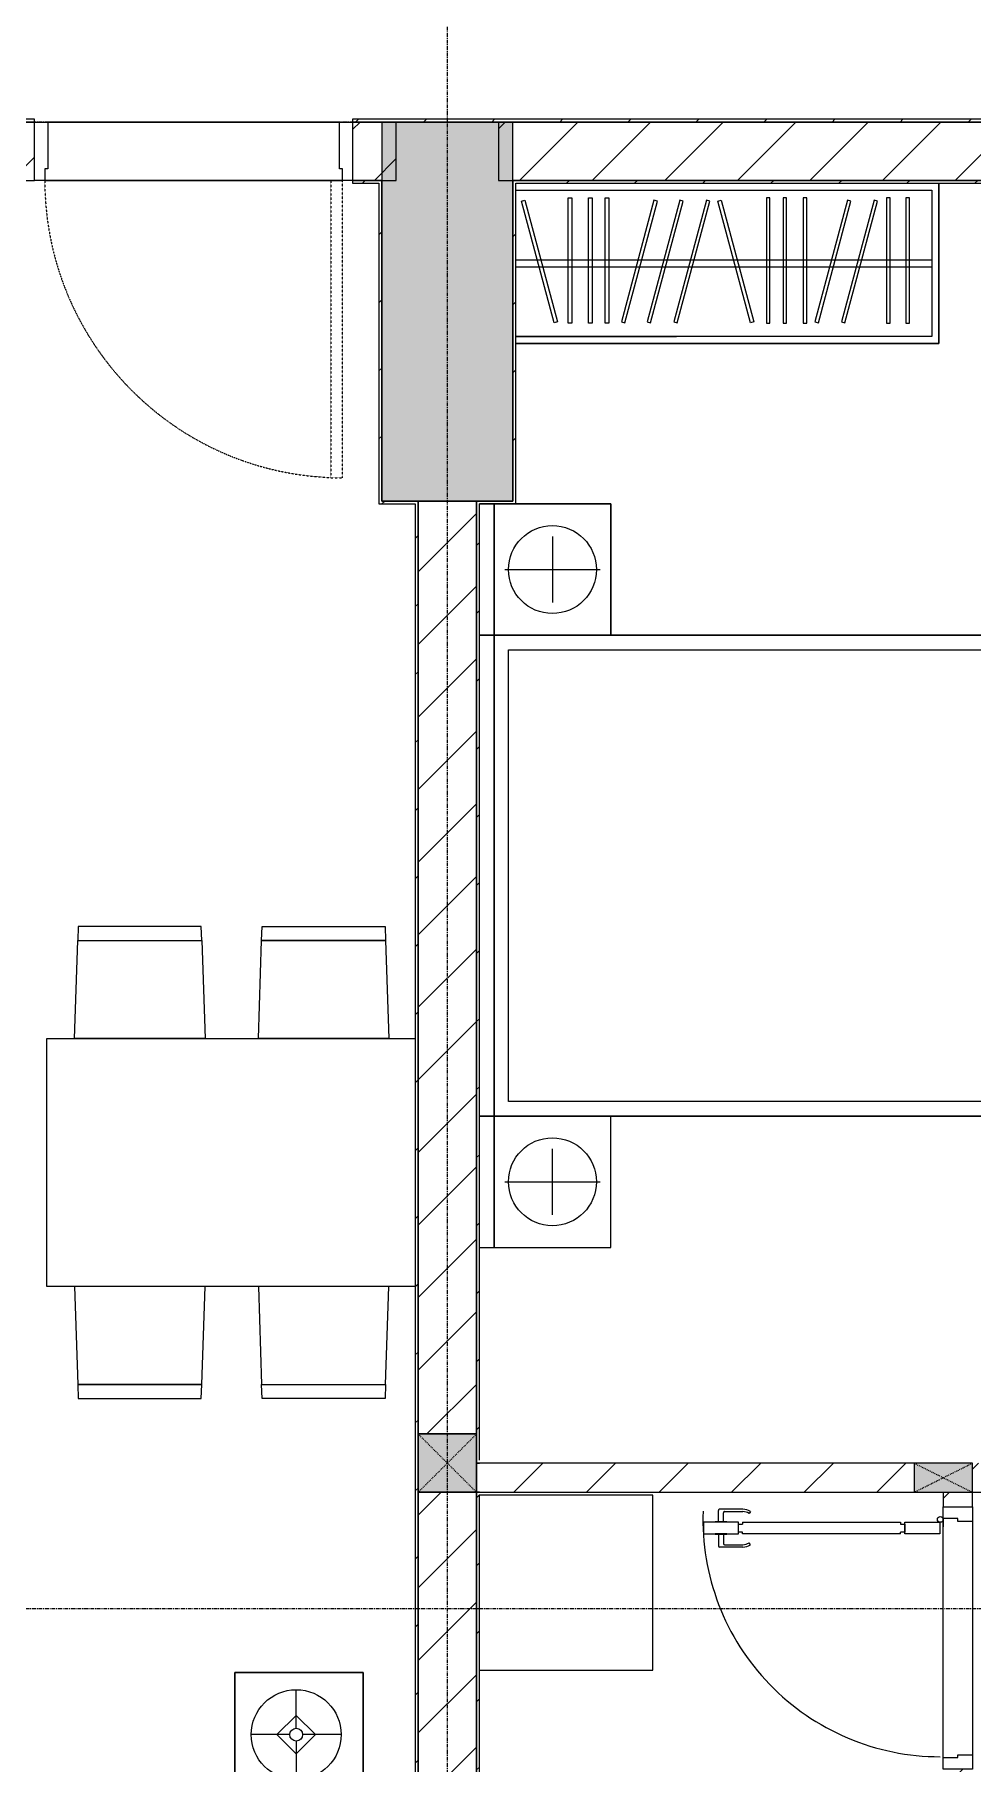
# Model space of a CAD drawing. Header units: millimetres. Extents: x 5356 to 209803, y -16346 to 109894.
# Drawn here: x 51338 to 54553, y 27907 to 33837 of the extents above; entities that cross this region are included whole.
import ezdxf

# ---------------------------------------------------------------- set-up
doc = ezdxf.new("R2010")
doc.units = ezdxf.units.MM
for name, pattern in [('Dash', [6, 3, -3]), ('Grid Line', [22.225, 12.7, -3.175, 3.175, -3.175]), ('NET VAN', [1.06, 0.53, -0.53])]:
    doc.linetypes.add(name, pattern=pattern)
for name, color, linetype, lineweight in [('0-1', 7, 'Continuous', 5), ('A-DETL-GENF-1', 9, 'Continuous', 9), ('A-DETL-GENF-2', 9, 'NET VAN', 9), ('A-DOOR', 31, 'Continuous', 9), ('A-DOOR-1', 9, 'Continuous', 9), ('A-DOOR-FRAM', 31, 'Continuous', 9), ('A-FLOR-1', 9, 'Continuous', 9), ('A-WALL', 113, 'Continuous', 9), ('A-WALL-1', 253, 'Continuous', 18), ('A-WALL-2', 9, 'Continuous', 9), ('A-WALL-3', 113, 'Continuous', 18), ('A-WALL-PATT-1', 10, 'Continuous', 9), ('A-WALL-PATT-2', 9, 'Continuous', 9), ('A-WALL-PATT-3', 111, 'Continuous', 9), ('G-IMPT-1', 9, 'Continuous', 9), ('I-FURN', 30, 'Continuous', 9), ('I-FURN-1', 9, 'Continuous', 9), ('I-WALL-1', 253, 'Continuous', 18), ('I-WALL-3', 2, 'Continuous', 18), ('S-COLS', 52, 'Continuous', 9), ('S-COLS-1', 254, 'Continuous', 5), ('S-COLS-2', 253, 'Continuous', 18), ('S-COLS-3', 9, 'Continuous', 9), ('S-COLS-4', 52, 'Continuous', 18), ('S-COLS-5', 52, 'Dash', 9), ('S-COLS-HDLN', 52, 'Dash', 9), ('S-COLS-HDLN-1', 9, 'Dash', 9), ('S-GRID-1', 1, 'Grid Line', 9)]:
    doc.layers.add(name, color=color, linetype=linetype, lineweight=lineweight)
pattern_1 = [(45, (0, 0), (-124.4508, 124.4508), [])]
pattern_2 = [(45, (0, 0), (-116.6726, 116.6726), [])]

# ---------------------------------------------------------------- blocks, each defined once
blk = doc.blocks.new('NCV_TKTC_KET CAU_rvt-1-TKCS_MB ĐỊNH VỊ MỐC TỌA ĐỘ CÔNG TRÌNH')
at = {"layer": 'S-COLS-1'}
blk.add_hatch(color=256, dxfattribs=at).paths.add_polyline_path([(52977.6, 32236.9), (52977.6, 33536.9), (52527.6, 33536.9), (52527.6, 32236.9)])
at = {"layer": 'S-COLS-2'}
for p, q in [((52977.6, 33536.9), (52527.6, 33536.9)), ((52527.6, 33536.9), (52527.6, 32236.9)), ((52977.6, 32236.9), (52977.6, 33536.9)), ((52527.6, 32236.9), (52977.6, 32236.9))]:
    blk.add_line(p, q, dxfattribs=at)
blk = doc.blocks.new('GIUONG NGU-2TAB-1600x2000 - GIUONG NGU-2TAB-1600x2000-842839-TKCS_MB ĐỊNH VỊ MỐC TỌA ĐỘ CÔNG TRÌNH')
at = {"layer": 'I-FURN-1'}
for p, q in [((8.5, 0), (8.5, -50)), ((458.5, -50), (458.5, 0)), ((458.5, 0), (458.5, -50)), ((2108.2, -50), (2108.2, 0)), ((458.5, -50), (8.5, -50)), ((8.5, -50), (8.5, -450.3)), ((8.5, -50), (458.5, -50)), ((458.5, -50), (8.5, -50)), ((8.5, -50), (8.5, -450.3)), ((458.5, -450.3), (458.5, -50)), ((2108.2, -50), (458.5, -50)), ((458.5, -50), (458.5, -1938.9)), ((458.5, -50), (2108.2, -50)), ((458.5, -1938.9), (458.5, -50)), ((458.5, -450.3), (458.5, -50)), ((458.5, -50), (2108.2, -50)), ((2108.2, 0), (2108.2, -50)), ((2558.2, -50), (2108.2, -50)), ((2108.2, -50), (2108.2, -450.3)), ((2108.2, -1938.9), (2108.2, -50)), ((2108.2, -50), (2558.2, -50)), ((2108.2, -50), (2558.2, -50)), ((2108.2, -450.3), (2108.2, -50)), ((2108.2, -50), (2108.2, -1938.9)), ((2558.2, -50), (2558.2, 0)), ((2558.2, -450.3), (2558.2, -50)), ((2558.2, -50), (2558.2, -450.3)), ((233.5, -86.8), (233.5, -413.5)), ((508.5, -100), (2058.2, -100)), ((508.5, -1938.9), (508.5, -100)), ((2058.2, -100), (2058.2, -1938.9)), ((2333.2, -86.8), (2333.2, -413.5)), ((120.2, -250.2), (346.8, -250.2)), ((2446.5, -250.2), (2219.8, -250.2)), ((8.5, -450.3), (458.5, -450.3)), ((8.5, -450.3), (458.5, -450.3)), ((2108.2, -450.3), (2558.2, -450.3)), ((2558.2, -450.3), (2108.2, -450.3)), ((1997.1, -2000), (569.6, -2000)), ((569.6, -2050), (1997.1, -2050)), ((1997.1, -2050), (569.6, -2050))]:
    blk.add_line(p, q, dxfattribs=at)
for centre in [(233.5, -250.2), (2333.2, -250.2)]:
    blk.add_circle(centre, 150.7, dxfattribs=at)
for centre, radius, start, end in [((569.6, -1938.9), 111.1, 180, 270), ((569.6, -1938.9), 111.1, 180, 270), ((569.6, -1938.9), 61.1, 180, 270), ((1997.1, -1938.9), 111.1, 270, 360), ((1997.1, -1938.9), 61.1, 270, 0), ((1997.1, -1938.9), 111.1, 270, 0)]:
    blk.add_arc(centre, radius, start, end, dxfattribs=at)
blk = doc.blocks.new('TU QUAN AO-SUITE ROOM_3 - TU QUAN AO-SUITE ROOM_3-V10-TKCS_MB ĐỊNH VỊ MỐC TỌA ĐỘ CÔNG TRÌNH')
at = {"layer": 'I-FURN-1'}
for p, q in [((-550, -50), (-550, -1500)), ((-550, -1500), (-550, -50)), ((-550, -50), (-550, -576)), ((-526, -1476), (-526, -50)), ((-526, -50), (-526, -600)), ((-287, -50), (-287, -576)), ((-263, -50), (-263, -576)), ((-24, -49.8), (-24, -1476)), ((-478.3, -181.1), (-61.3, -69.4)), ((-58.2, -80.9), (-475.2, -192.7)), ((-61.3, -69.4), (-58.2, -80.9)), ((-480.1, -229.7), (-50.1, -229.7)), ((-480.1, -241.7), (-480.1, -229.7)), ((-475.2, -192.7), (-478.3, -181.1)), ((-50.1, -229.7), (-50.1, -241.7)), ((-50.1, -241.7), (-480.1, -241.7)), ((-480.1, -299.2), (-50.1, -299.2)), ((-480.1, -311.2), (-480.1, -299.2)), ((-50.1, -311.2), (-480.1, -311.2)), ((-50.1, -299.2), (-50.1, -311.2)), ((-480.1, -356.4), (-50.1, -356.4)), ((-480.1, -368.4), (-480.1, -356.4)), ((-50.1, -368.4), (-480.1, -368.4)), ((-475.2, -411.5), (-478.3, -423.1)), ((-58.2, -523.3), (-475.2, -411.5)), ((-50.1, -356.4), (-50.1, -368.4)), ((-478.3, -423.1), (-61.3, -534.9)), ((-475.2, -500.3), (-478.3, -511.9)), ((-478.3, -511.9), (-61.3, -623.6)), ((-58.2, -612.1), (-475.2, -500.3)), ((-61.3, -534.9), (-58.2, -523.3)), ((-475.2, -591.5), (-478.3, -603.1)), ((-58.2, -703.3), (-475.2, -591.5)), ((-287, -576), (-287, -1476)), ((-263, -576), (-263, -1476)), ((-526, -1476), (-526, -600)), ((-478.3, -603.1), (-61.3, -714.9)), ((-61.3, -623.6), (-58.2, -612.1)), ((-61.3, -714.9), (-58.2, -703.3)), ((-478.3, -853.9), (-61.3, -742.1)), ((-58.2, -753.7), (-475.2, -865.5)), ((-61.3, -742.1), (-58.2, -753.7)), ((-475.2, -865.5), (-478.3, -853.9)), ((-480.1, -908.6), (-480.1, -920.6)), ((-480.1, -908.6), (-480.1, -920.6)), ((-50.1, -908.6), (-480.1, -908.6)), ((-480.1, -920.6), (-50.1, -920.6)), ((-50.1, -920.6), (-50.1, -908.6)), ((-480.1, -965.8), (-480.1, -977.8)), ((-480.1, -965.8), (-480.1, -977.8)), ((-50.1, -965.8), (-480.1, -965.8)), ((-480.1, -977.8), (-50.1, -977.8)), ((-50.1, -977.8), (-50.1, -965.8)), ((-480.1, -1035.3), (-480.1, -1047.3)), ((-480.1, -1035.3), (-480.1, -1047.3)), ((-50.1, -1035.3), (-480.1, -1035.3)), ((-480.1, -1047.3), (-50.1, -1047.3)), ((-50.1, -1047.3), (-50.1, -1035.3)), ((-475.2, -1075.3), (-478.3, -1086.9)), ((-478.3, -1086.9), (-61.3, -1198.6)), ((-58.2, -1187.1), (-475.2, -1075.3)), ((-475.2, -1166.5), (-478.3, -1178.1)), ((-478.3, -1178.1), (-61.3, -1289.9)), ((-58.2, -1278.3), (-475.2, -1166.5)), ((-61.3, -1198.6), (-58.2, -1187.1)), ((-61.3, -1289.9), (-58.2, -1278.3)), ((-480.1, -1320.5), (-480.1, -1332.5)), ((-480.1, -1320.5), (-480.1, -1332.5)), ((-50.1, -1320.5), (-480.1, -1320.5)), ((-480.1, -1332.5), (-50.1, -1332.5)), ((-50.1, -1332.5), (-50.1, -1320.5)), ((-480.1, -1386.9), (-480.1, -1398.9)), ((-480.1, -1386.9), (-480.1, -1398.9)), ((-50.1, -1386.9), (-480.1, -1386.9)), ((-480.1, -1398.9), (-50.1, -1398.9)), ((-50.1, -1398.9), (-50.1, -1386.9)), ((-24, -1476), (-526, -1476)), ((-550, -1500), (0, -1500)), ((0, -1500), (-550, -1500))]:
    blk.add_line(p, q, dxfattribs=at)
blk = doc.blocks.new('MAY GIAT - MAY GIAT_dwg-V5-TKCS_MB ĐỊNH VỊ MỐC TỌA ĐỘ CÔNG TRÌNH')
at = {"layer": 'G-IMPT-1', "flags": 128}
blk.add_lwpolyline([(5, 596.6), (5, 2.3), (605, 2.3), (605, 596.6)], dxfattribs=at)
blk = doc.blocks.new('MAY GIAT - MAY GIAT-V13-TKCS_MB ĐỊNH VỊ MỐC TỌA ĐỘ CÔNG TRÌNH')
at = {"layer": 'I-FURN-1'}
for p, q in [((5, 596.6), (5, 2.3)), ((605, 2.3), (605, 596.6)), ((5, 2.3), (605, 2.3))]:
    blk.add_line(p, q, dxfattribs=at)
blk.add_blockref('MAY GIAT - MAY GIAT_dwg-V5-TKCS_MB ĐỊNH VỊ MỐC TỌA ĐỘ CÔNG TRÌNH', (0, 0))
blk = doc.blocks.new('RES_BAN AN 1 - RES_BAN AN 1-V14-TKCS_MB ĐỊNH VỊ MỐC TỌA ĐỘ CÔNG TRÌNH')
at = {"layer": 'I-FURN-1'}
for p, q in [((-425, 1275), (425, 1275)), ((-425, 11.8), (-425, 1275)), ((425, 1275), (425, 11.8)), ((-761.9, 1168.8), (-809.6, 1167.2)), ((-809.6, 1167.2), (-809.6, 745.3)), ((-425, 1180), (-761.9, 1168.8)), ((-761.9, 1168.8), (-761.9, 743.8)), ((-761.9, 743.8), (-761.9, 1168.8)), ((-425, 732.5), (-425, 1180)), ((425, 1180), (761.9, 1168.8)), ((425, 732.5), (425, 1180)), ((761.9, 1168.8), (761.9, 743.8)), ((761.9, 1168.8), (761.9, 743.8)), ((809.6, 1167.2), (761.9, 1168.8)), ((809.6, 745.3), (809.6, 1167.2)), ((-809.6, 745.3), (-761.9, 743.8)), ((-761.9, 743.8), (-425, 732.5)), ((761.9, 743.8), (425, 732.5)), ((761.9, 743.8), (809.6, 745.3)), ((-809.6, 536.9), (-761.9, 538.5)), ((-809.6, 115.1), (-809.6, 536.9)), ((-425, 549.7), (-761.9, 538.5)), ((-761.9, 538.5), (-761.9, 113.5)), ((-761.9, 538.5), (-761.9, 113.5)), ((-425, 102.3), (-425, 549.7)), ((425, 549.7), (761.9, 538.5)), ((425, 102.3), (425, 549.7)), ((761.9, 538.5), (761.9, 113.5)), ((761.9, 538.5), (809.6, 536.9)), ((761.9, 113.5), (761.9, 538.5)), ((809.6, 536.9), (809.6, 115.1)), ((-761.9, 113.5), (-809.6, 115.1)), ((-761.9, 113.5), (-425, 102.3)), ((761.9, 113.5), (425, 102.3)), ((809.6, 115.1), (761.9, 113.5))]:
    blk.add_line(p, q, dxfattribs=at)
blk = doc.blocks.new('LOBBY_SOFA_1 - LOBBY_SOFA_1-V15-TKCS_MB ĐỊNH VỊ MỐC TỌA ĐỘ CÔNG TRÌNH')
at = {"layer": 'I-FURN'}
for p, q in [((-2556, -14.9), (-2556, -660)), ((-708, -660), (-708, -14.9)), ((-2457, -66), (-2457, -660)), ((-807, -66), (-2457, -66)), ((-807, -660), (-807, -66)), ((-807, -143), (-2457, -143)), ((-1907, -143), (-1907, -660)), ((-1357, -143), (-1357, -660)), ((-3128.2, -193.5), (-2688.2, -193.5)), ((-3128.2, -633.5), (-3128.2, -193.5)), ((-2688.2, -193.5), (-2688.2, -633.5)), ((-575.9, -193.5), (-575.9, -633.5)), ((-135.9, -193.5), (-575.9, -193.5)), ((-135.9, -633.5), (-135.9, -193.5)), ((-2915.4, -269), (-2915.4, -401)), ((-348.6, -269), (-348.6, -401)), ((-2915.4, -357), (-2981.4, -423)), ((-2849.4, -423), (-2915.4, -357)), ((-414.6, -423), (-348.6, -357)), ((-348.6, -357), (-282.6, -423)), ((-2937.4, -423), (-3069.4, -423)), ((-2981.4, -423), (-2915.4, -489)), ((-2915.4, -489), (-2849.4, -423)), ((-2915.4, -445), (-2915.4, -577)), ((-2893.4, -423), (-2761.4, -423)), ((-370.6, -423), (-502.6, -423)), ((-348.6, -489), (-414.6, -423)), ((-282.6, -423), (-348.6, -489)), ((-348.6, -445), (-348.6, -577)), ((-326.6, -423), (-194.6, -423)), ((-2688.2, -633.5), (-3128.2, -633.5)), ((-575.9, -633.5), (-135.9, -633.5)), ((-2556, -660), (-708, -660)), ((-2172.3, -1064.5), (-2172.3, -1504.5)), ((-1160.3, -1020.5), (-2128.3, -1020.5)), ((-1116.3, -1504.5), (-1116.3, -1064.5)), ((-2128.3, -1548.5), (-1160.3, -1548.5))]:
    blk.add_line(p, q, dxfattribs=at)
for centre, radius in [((-2915.4, -423), 154), ((-348.6, -423), 154), ((-2915.4, -423), 22), ((-348.6, -423), 22)]:
    blk.add_circle(centre, radius, dxfattribs=at)
for centre, start, end in [((-2128.3, -1064.5), 90, 180), ((-1160.3, -1064.5), 0, 90), ((-2128.3, -1504.5), 180, 270), ((-1160.3, -1504.5), 270, 0)]:
    blk.add_arc(centre, 44, start, end, dxfattribs=at)
at = {"layer": 'I-FURN-1'}
for p, q in [((-2556, -14.9), (-2556, -660)), ((-708, -660), (-708, -14.9)), ((-2688.2, -193.5), (-3128.2, -193.5)), ((-3128.2, -193.5), (-3128.2, -633.5)), ((-2688.2, -633.5), (-2688.2, -193.5)), ((-135.9, -193.5), (-575.9, -193.5)), ((-575.9, -193.5), (-575.9, -633.5)), ((-135.9, -633.5), (-135.9, -193.5)), ((-3128.2, -633.5), (-2688.2, -633.5)), ((-575.9, -633.5), (-135.9, -633.5)), ((-2556, -660), (-708, -660)), ((-2172.3, -1064.5), (-2172.3, -1504.5)), ((-1160.3, -1020.5), (-2128.3, -1020.5)), ((-1116.3, -1504.5), (-1116.3, -1064.5)), ((-2128.3, -1548.5), (-1160.3, -1548.5))]:
    blk.add_line(p, q, dxfattribs=at)
for centre, start, end in [((-2128.3, -1064.5), 90, 180), ((-1160.3, -1064.5), 0, 90), ((-2128.3, -1504.5), 180, 270), ((-1160.3, -1504.5), 270, 0)]:
    blk.add_arc(centre, 44, start, end, dxfattribs=at)
blk = doc.blocks.new('G1_SOF - BO TRU - 100x200-V63-TKCS_MB ĐỊNH VỊ MỐC TỌA ĐỘ CÔNG TRÌNH')
at = {"layer": 'S-COLS-3'}
blk.add_hatch(color=256, dxfattribs=at).paths.add_polyline_path([(50, -100), (50, 100), (-50, 100), (-50, -100)])
at = {"layer": 'S-COLS-2'}
for p, q in [((50, 100), (-50, 100)), ((-50, 100), (-50, -100)), ((50, -100), (50, 100)), ((-50, -100), (50, -100))]:
    blk.add_line(p, q, dxfattribs=at)
at = {"layer": 'S-COLS-HDLN-1'}
for p, q in [((50, 100), (-50, -100)), ((-50, 100), (50, -100))]:
    blk.add_line(p, q, dxfattribs=at)
blk = doc.blocks.new('DOOR_CW_01 CANH MO-PANEL KINH - DIG_01-900x2200-CỬA NHÔM KÍNH-400860-TKCS_MB ĐỊNH VỊ MỐC TỌA ĐỘ CÔNG TRÌNH')
at = {"layer": 'A-DETL-GENF-1'}
for p, q in [((-397, -182), (-397, -62)), ((-397, -62), (-357, -62)), ((-357, -62), (-357, -182)), ((-357, -182), (-397, -182)), ((-397, -196), (-391, -196)), ((-397, -738), (-397, -196)), ((-391, -196), (-391, -182)), ((-391, -182), (-363, -182)), ((-363, -182), (-363, -196)), ((-357, -196), (-363, -196)), ((-357, -196), (-357, -738)), ((-433.9, -711.2), (-427.3, -715.8)), ((-320.1, -711.2), (-326.7, -715.8)), ((-442, -737), (-442, -816.5)), ((-434, -799.5), (-434, -737)), ((-397, -738), (-391, -738)), ((-357, -752), (-397, -752)), ((-397, -752), (-397, -872)), ((-391, -752), (-391, -738)), ((-363, -752), (-391, -752)), ((-357, -738), (-363, -738)), ((-363, -738), (-363, -752)), ((-357, -872), (-357, -752)), ((-320, -799.5), (-320, -737)), ((-312, -737), (-312, -816.5)), ((-399, -820.5), (-438, -820.5)), ((-399, -803.5), (-430, -803.5)), ((-399, -792.2), (-399, -831.8)), ((-397, -792.2), (-399, -792.2)), ((-397, -792.2), (-397, -831.8)), ((-357, -792.2), (-357, -831.8)), ((-357, -792.2), (-355, -792.2)), ((-355, -792.2), (-355, -831.8)), ((-355, -803.5), (-324, -803.5)), ((-355, -820.5), (-316, -820.5)), ((-399, -831.8), (-397, -831.8)), ((-397, -872), (-357, -872)), ((-355, -831.8), (-357, -831.8))]:
    blk.add_line(p, q, dxfattribs=at)
blk.add_circle((-407, -60), 10, dxfattribs=at)
for centre, radius, start, end in [((-407, -60), 814, 268, 0), ((-397, -737), 45, 145, 180), ((-357, -737), 45, 360, 35), ((-397, -737), 37, 145, 180), ((-357, -737), 37, 0, 35), ((-438, -816.5), 4, 180, 270), ((-430, -799.5), 4, 180, 270), ((-324, -799.5), 4, 270, 0), ((-316, -816.5), 4, 270, 0)]:
    blk.add_arc(centre, radius, start, end, dxfattribs=at)
at = {"layer": 'A-DOOR-1'}
for p, q in [((-450, -50), (-450, 50)), ((-450, 50), (-400, 50)), ((-400, 50), (-400, 0)), ((400, 0), (400, 50)), ((400, 50), (450, 50)), ((450, 50), (450, -50)), ((-410, -50), (-450, -50)), ((-410, 0), (-410, -50)), ((-400, 0), (-410, 0)), ((-407, -50), (-382, -50)), ((410, 0), (400, 0)), ((410, -50), (410, 0)), ((450, -50), (410, -50))]:
    blk.add_line(p, q, dxfattribs=at)
blk = doc.blocks.new('NCV_TKTC_TANG 1_rvt-1-TKCS_MB ĐỊNH VỊ MỐC TỌA ĐỘ CÔNG TRÌNH')
at = {"layer": 'A-WALL-PATT-1'}
h = blk.add_hatch(dxfattribs=at)
h.set_pattern_fill('FP_2', color=256, style=0, pattern_type=2)
h.set_pattern_definition(pattern_1)
h.paths.add_polyline_path([(57652.6, 28836.9), (57652.6, 28936.9), (56854.2, 28936.9), (56854.2, 28836.9), (57405.1, 28836.9)])
h.paths.add_polyline_path([(54352.6, 28836.9), (54352.6, 28936.9), (52852.6, 28936.9), (52852.6, 28836.9), (53773.8, 28836.9)])
h.paths.add_polyline_path([(54552.6, 28836.9), (54854.6, 28836.9), (54854.6, 28936.9), (54552.6, 28936.9), (54552.6, 28861.8)])
h.paths.add_polyline_path([(55754.6, 28836.9), (56054.2, 28836.9), (56054.2, 28936.9), (55754.6, 28936.9), (55754.6, 28886.9)])
h = blk.add_hatch(dxfattribs=at)
h.set_pattern_fill('FP_2', color=256, style=0, pattern_type=2)
h.set_pattern_definition(pattern_1)
h.paths.add_polyline_path([(54552.6, 27836.9), (54552.6, 27886.9), (54452.6, 27886.9), (54452.6, 27836.9), (54502.6, 27836.9)])
h.paths.add_polyline_path([(54552.6, 28786.9), (54552.6, 28836.9), (54452.6, 28836.9), (54452.6, 28786.9), (54502.6, 28786.9)])
at = {"layer": 'A-WALL-PATT-2'}
h = blk.add_hatch(dxfattribs=at)
h.set_pattern_fill('FP_3', color=256, style=0, pattern_type=2)
h.set_pattern_definition(pattern_2)
h.paths.add_polyline_path([(52527.6, 33326.9), (52527.6, 33336.9), (52427.6, 33336.9), (52427.6, 33326.9), (52517.6, 33326.9)])
h.paths.add_polyline_path([(50142.5, 33326.9), (51337.6, 33326.9), (51337.6, 33336.9), (49652.6, 33336.9), (49652.6, 33326.9), (49662.6, 33326.9)])
h = blk.add_hatch(dxfattribs=at)
h.set_pattern_fill('FP_3', color=256, style=0, pattern_type=2)
h.set_pattern_definition(pattern_2)
h.paths.add_polyline_path([(52517.6, 32236.9), (52527.6, 32236.9), (52527.6, 33326.9), (52517.6, 33326.9), (52517.6, 32966.9)])
h = blk.add_hatch(dxfattribs=at)
h.set_pattern_fill('FP_3', color=256, style=0, pattern_type=2)
h.set_pattern_definition(pattern_2)
h.paths.add_polyline_path([(52977.6, 33326.9), (55842.6, 33326.9), (55842.6, 33336.9), (52977.6, 33336.9)])
h = blk.add_hatch(dxfattribs=at)
h.set_pattern_fill('FP_3', color=256, style=0, pattern_type=2)
h.set_pattern_definition(pattern_2)
h.paths.add_polyline_path([(52987.6, 32226.9), (52987.6, 33326.9), (52977.6, 33326.9), (52977.6, 32226.9)])
h = blk.add_hatch(dxfattribs=at)
h.set_pattern_fill('FP_3', color=256, style=0, pattern_type=2)
h.set_pattern_definition(pattern_2)
h.paths.add_polyline_path([(52517.6, 32226.9), (52642.6, 32226.9), (52642.6, 32236.9), (52517.6, 32236.9)])
h = blk.add_hatch(dxfattribs=at)
h.set_pattern_fill('FP_3', color=256, style=0, pattern_type=2)
h.set_pattern_definition(pattern_2)
h.paths.add_polyline_path([(52652.6, 25546.9), (52652.6, 32236.9), (52642.6, 32236.9), (52642.6, 25546.9)])
h = blk.add_hatch(dxfattribs=at)
h.set_pattern_fill('FP_3', color=256, style=0, pattern_type=2)
h.set_pattern_definition(pattern_2)
h.paths.add_polyline_path([(52852.6, 28936.9), (52862.6, 28936.9), (52862.6, 32236.9), (52852.6, 32236.9), (52852.6, 29021.9)])
h = blk.add_hatch(dxfattribs=at)
h.set_pattern_fill('FP_3', color=256, style=0, pattern_type=2)
h.set_pattern_definition(pattern_2)
h.paths.add_polyline_path([(52852.6, 25536.9), (52862.6, 25536.9), (52862.6, 28836.9), (52852.6, 28836.9), (52852.6, 25570)])
at = {"layer": 'A-FLOR-1'}
for p, q in [((52382.6, 33536.9), (51382.6, 33536.9)), ((52392.6, 33336.9), (51372.6, 33336.9)), ((51372.6, 33336.9), (52392.6, 33336.9)), ((54552.6, 28736.9), (54552.6, 27936.9))]:
    blk.add_line(p, q, dxfattribs=at)
at = {"layer": 'A-WALL-1'}
for p, q in [((52862.6, 28936.9), (52852.6, 28936.9)), ((52852.6, 28936.9), (52852.6, 28836.9)), ((52852.6, 28836.9), (52862.6, 28836.9)), ((54452.6, 28836.9), (54452.6, 28826.9)), ((54552.6, 28826.9), (54552.6, 28836.9))]:
    blk.add_line(p, q, dxfattribs=at)
at = {"layer": 'A-WALL-2'}
for p, q in [((54352.6, 28936.9), (52862.6, 28936.9)), ((52862.6, 28836.9), (54352.6, 28836.9)), ((54452.6, 28826.9), (54452.6, 28786.9)), ((54552.6, 28836.9), (54854.6, 28836.9)), ((54552.6, 28786.9), (54552.6, 28826.9)), ((54452.6, 27926.9), (54452.6, 28746.9)), ((54552.6, 28736.9), (54552.6, 27936.9))]:
    blk.add_line(p, q, dxfattribs=at)
at = {"layer": 'I-WALL-1'}
for p, q in [((52527.6, 33336.9), (52427.6, 33336.9)), ((52427.6, 33336.9), (52427.6, 33326.9)), ((52427.6, 33326.9), (52517.6, 33326.9)), ((52517.6, 33326.9), (52517.6, 32236.9)), ((52527.6, 33326.9), (52527.6, 33336.9)), ((52527.6, 32236.9), (52527.6, 33326.9)), ((55842.6, 33336.9), (52977.6, 33336.9)), ((52977.6, 33336.9), (52977.6, 33326.9)), ((52977.6, 33326.9), (52977.6, 32236.9)), ((52987.6, 33326.9), (55842.6, 33326.9)), ((52987.6, 32226.9), (52987.6, 33326.9)), ((52517.6, 32236.9), (52517.6, 32226.9)), ((52517.6, 32226.9), (52642.6, 32226.9)), ((52642.6, 32236.9), (52527.6, 32236.9)), ((52652.6, 32236.9), (52642.6, 32236.9)), ((52642.6, 32226.9), (52642.6, 25546.9)), ((52652.6, 25546.9), (52652.6, 32236.9)), ((52852.6, 32236.9), (52852.6, 28936.9)), ((52862.6, 32236.9), (52852.6, 32236.9)), ((52977.6, 32236.9), (52862.6, 32236.9)), ((52862.6, 28946.9), (52862.6, 32226.9)), ((52862.6, 32226.9), (52977.6, 32226.9)), ((52977.6, 32226.9), (52987.6, 32226.9)), ((52852.6, 28936.9), (52862.6, 28936.9)), ((52852.6, 28836.9), (52852.6, 25536.9)), ((52862.6, 28836.9), (52852.6, 28836.9)), ((52862.6, 25546.9), (52862.6, 28826.9))]:
    blk.add_line(p, q, dxfattribs=at)
at = {"layer": 'A-DOOR-1', "rotation": 269.9999999999989}
blk.add_blockref('DOOR_CW_01 CANH MO-PANEL KINH - DIG_01-900x2200-CỬA NHÔM KÍNH-400860-TKCS_MB ĐỊNH VỊ MỐC TỌA ĐỘ CÔNG TRÌNH', (54502.6, 28336.9), dxfattribs=at)
at = {"layer": 'I-FURN-1'}
for name, p, rotation in [('TU QUAN AO-SUITE ROOM_3 - TU QUAN AO-SUITE ROOM_3-V10-TKCS_MB ĐỊNH VỊ MỐC TỌA ĐỘ CÔNG TRÌNH', (52937.6, 33326.9), 89.9999999999998), ('GIUONG NGU-2TAB-1600x2000 - GIUONG NGU-2TAB-1600x2000-842839-TKCS_MB ĐỊNH VỊ MỐC TỌA ĐỘ CÔNG TRÌNH', (52862.6, 29668.6), 90.00000000000065), ('RES_BAN AN 1 - RES_BAN AN 1-V14-TKCS_MB ĐỊNH VỊ MỐC TỌA ĐỘ CÔNG TRÌNH', (52654.3, 29968.2), 90.00000000000026), ('MAY GIAT - MAY GIAT-V13-TKCS_MB ĐỊNH VỊ MỐC TỌA ĐỘ CÔNG TRÌNH', (53459.2, 28222), 90), ('LOBBY_SOFA_1 - LOBBY_SOFA_1-V15-TKCS_MB ĐỊNH VỊ MỐC TỌA ĐỘ CÔNG TRÌNH', (52657.5, 25090.4), 270.0000000000005)]:
    blk.add_blockref(name, p, dxfattribs=dict(at, rotation=rotation))
at = {"layer": 'S-COLS-3', "rotation": 89.99999999999945}
blk.add_blockref('G1_SOF - BO TRU - 100x200-V63-TKCS_MB ĐỊNH VỊ MỐC TỌA ĐỘ CÔNG TRÌNH', (54452.6, 28886.9), dxfattribs=at)
blk = doc.blocks.new('FD_05 - FD_05-1000x2200mm-835433-TKCS_MB ĐỊNH VỊ MỐC TỌA ĐỘ CÔNG TRÌNH')
at = {"layer": 'A-DETL-GENF-2'}
for p, q in [((510, -100), (470, -100)), ((470, -100), (470, -1120)), ((510, -1120), (510, -100)), ((470, -1120), (510, -1120))]:
    blk.add_line(p, q, dxfattribs=at)
blk.add_arc((510, -100), 1020, 180, 267.75253, dxfattribs=at)
at = {"layer": 'A-DOOR-FRAM'}
for p, q in [((-545, 100), (-500, 100)), ((-545, -100), (-545, 100)), ((-500, 100), (-500, -60)), ((500, 100), (545, 100)), ((500, -60), (500, 100)), ((545, 100), (545, -100)), ((-510, -100), (-545, -100)), ((-500, -60), (-510, -60)), ((-510, -60), (-510, -100)), ((510, -60), (500, -60)), ((510, -100), (510, -60)), ((545, -100), (510, -100))]:
    blk.add_line(p, q, dxfattribs=at)
blk = doc.blocks.new('G1_SOF - BO TRU - 200x200-3050151-TKCS_MB ĐỊNH VỊ MỐC TỌA ĐỘ CÔNG TRÌNH')
at = {"layer": 'S-COLS-HDLN'}
for p, q in [((-100, 100), (100, -100)), ((100, 100), (-100, -100))]:
    blk.add_line(p, q, dxfattribs=at)

msp = doc.modelspace()

# ---------------------------------------------------------------- hatches: boundary and pattern name
at = {"layer": 'A-WALL-PATT-3'}
h = msp.add_hatch(dxfattribs=at)
h.set_pattern_fill('FP_8', color=256, style=0, pattern_type=2)
h.set_pattern_definition(pattern_2)
h.paths.add_polyline_path([(56442.6, 33536.9), (56442.6, 33546.9), (52427.6, 33546.9), (52427.6, 33536.9), (56194.7, 33536.9)])
h.paths.add_polyline_path([(44452.6, 33536.9), (51337.6, 33536.9), (51337.6, 33546.9), (44452.6, 33546.9)])
h = msp.add_hatch(dxfattribs=at)
h.set_pattern_fill('FP_1', color=256, style=0, pattern_type=2)
h.set_pattern_definition(pattern_1)
h.paths.add_polyline_path([(49652.9, 33336.9), (51337.6, 33336.9), (51337.6, 33536.9), (49652.9, 33536.9)])
h.paths.add_polyline_path([(46511.2, 33336.9), (49452.9, 33336.9), (49452.9, 33536.9), (44852.6, 33536.9), (44852.6, 33336.9)])
h.paths.add_polyline_path([(52577.6, 33336.9), (52577.6, 33536.9), (52427.6, 33536.9), (52427.6, 33336.9)])
h = msp.add_hatch(dxfattribs=at)
h.set_pattern_fill('FP_1', color=256, style=0, pattern_type=2)
h.set_pattern_definition(pattern_1)
h.paths.add_polyline_path([(57707.7, 33336.9), (59537.6, 33336.9), (59537.6, 33536.9), (56652.6, 33536.9), (56652.6, 33336.9), (57405.1, 33336.9)])
h.paths.add_polyline_path([(52927.6, 33336.9), (56452.6, 33336.9), (56452.6, 33536.9), (52927.6, 33536.9)])
h.paths.add_polyline_path([(60727.6, 33336.9), (60727.6, 33536.9), (60627.6, 33536.9), (60627.6, 33336.9)])
h = msp.add_hatch(dxfattribs=at)
h.set_pattern_fill('FP_1', color=256, style=0, pattern_type=2)
h.set_pattern_definition(pattern_1)
h.paths.add_polyline_path([(52852.6, 25536.9), (52852.6, 28836.9), (52652.6, 28836.9), (52652.6, 25536.9)])
h.paths.add_polyline_path([(52852.6, 29036.9), (52852.6, 32237), (52652.6, 32237), (52652.6, 29036.9)])
at = {"layer": 'S-COLS-1'}
msp.add_hatch(color=256, dxfattribs=at).paths.add_polyline_path([(52652.6, 28836.9), (52852.6, 28836.9), (52852.6, 29036.9), (52652.6, 29036.9), (52652.6, 29021.9)])

# ---------------------------------------------------------------- linework, layer by layer
at = {"layer": 'A-WALL'}
for p, q in [((51337.6, 33536.9), (49652.9, 33536.9)), ((49652.9, 33536.9), (51337.6, 33536.9)), ((51382.6, 33536.9), (52382.6, 33536.9)), ((52577.6, 33536.9), (52427.6, 33536.9)), ((52427.6, 33536.9), (52577.6, 33536.9)), ((56442.6, 33536.9), (52927.6, 33536.9)), ((52927.6, 33536.9), (56442.6, 33536.9)), ((52392.6, 33336.9), (51372.6, 33336.9)), ((52652.6, 29036.9), (52852.6, 29036.9)), ((52852.6, 28836.9), (52652.6, 28836.9))]:
    msp.add_line(p, q, dxfattribs=at)
at = {"layer": 'A-WALL-3'}
for p, q in [((52577.6, 33336.9), (52577.6, 33536.9)), ((52927.6, 33536.9), (52927.6, 33336.9)), ((49652.9, 33336.9), (51337.6, 33336.9)), ((52427.6, 33336.9), (52577.6, 33336.9)), ((52927.6, 33336.9), (56452.6, 33336.9)), ((52852.6, 32237), (52652.6, 32237)), ((52652.6, 32237), (52652.6, 29036.9)), ((52852.6, 29036.9), (52852.6, 32237)), ((52652.6, 28836.9), (52652.6, 25536.9)), ((52852.6, 25536.9), (52852.6, 28836.9))]:
    msp.add_line(p, q, dxfattribs=at)
at = {"layer": 'I-WALL-3'}
for p, q in [((51337.6, 33546.9), (44452.6, 33546.9)), ((51337.6, 33536.9), (51337.6, 33546.9)), ((56442.6, 33546.9), (52427.6, 33546.9)), ((52427.6, 33546.9), (52427.6, 33536.9)), ((52577.6, 33536.9), (52927.6, 33536.9))]:
    msp.add_line(p, q, dxfattribs=at)
at = {"layer": 'S-COLS'}
for p, q in [((52852.6, 29036.9), (52652.6, 29036.9)), ((52652.6, 28836.9), (52852.6, 28836.9))]:
    msp.add_line(p, q, dxfattribs=at)
at = {"layer": 'S-COLS-4'}
for p, q in [((52652.6, 29036.9), (52652.6, 28836.9)), ((52852.6, 28836.9), (52852.6, 29036.9))]:
    msp.add_line(p, q, dxfattribs=at)
at = {"layer": 'S-GRID-1'}
for p, q in [((52752.6, 20960.6), (52752.6, 80482.7)), ((131551.8, 33536.9), (29351.8, 33536.9)), ((131551.8, 28436.9), (29351.8, 28436.9))]:
    msp.add_line(p, q, dxfattribs=at)

# ---------------------------------------------------------------- block references
at = {"layer": '0-1'}
for name in ['NCV_TKTC_KET CAU_rvt-1-TKCS_MB ĐỊNH VỊ MỐC TỌA ĐỘ CÔNG TRÌNH', 'NCV_TKTC_TANG 1_rvt-1-TKCS_MB ĐỊNH VỊ MỐC TỌA ĐỘ CÔNG TRÌNH']:
    msp.add_blockref(name, (0, 0), dxfattribs=at)
at = {"layer": 'A-DOOR'}
msp.add_blockref('FD_05 - FD_05-1000x2200mm-835433-TKCS_MB ĐỊNH VỊ MỐC TỌA ĐỘ CÔNG TRÌNH', (51882.6, 33436.9), dxfattribs=at)
at = {"layer": 'S-COLS-5'}
msp.add_blockref('G1_SOF - BO TRU - 200x200-3050151-TKCS_MB ĐỊNH VỊ MỐC TỌA ĐỘ CÔNG TRÌNH', (52752.6, 28936.9), dxfattribs=at)

doc.saveas('drawing.dxf')
